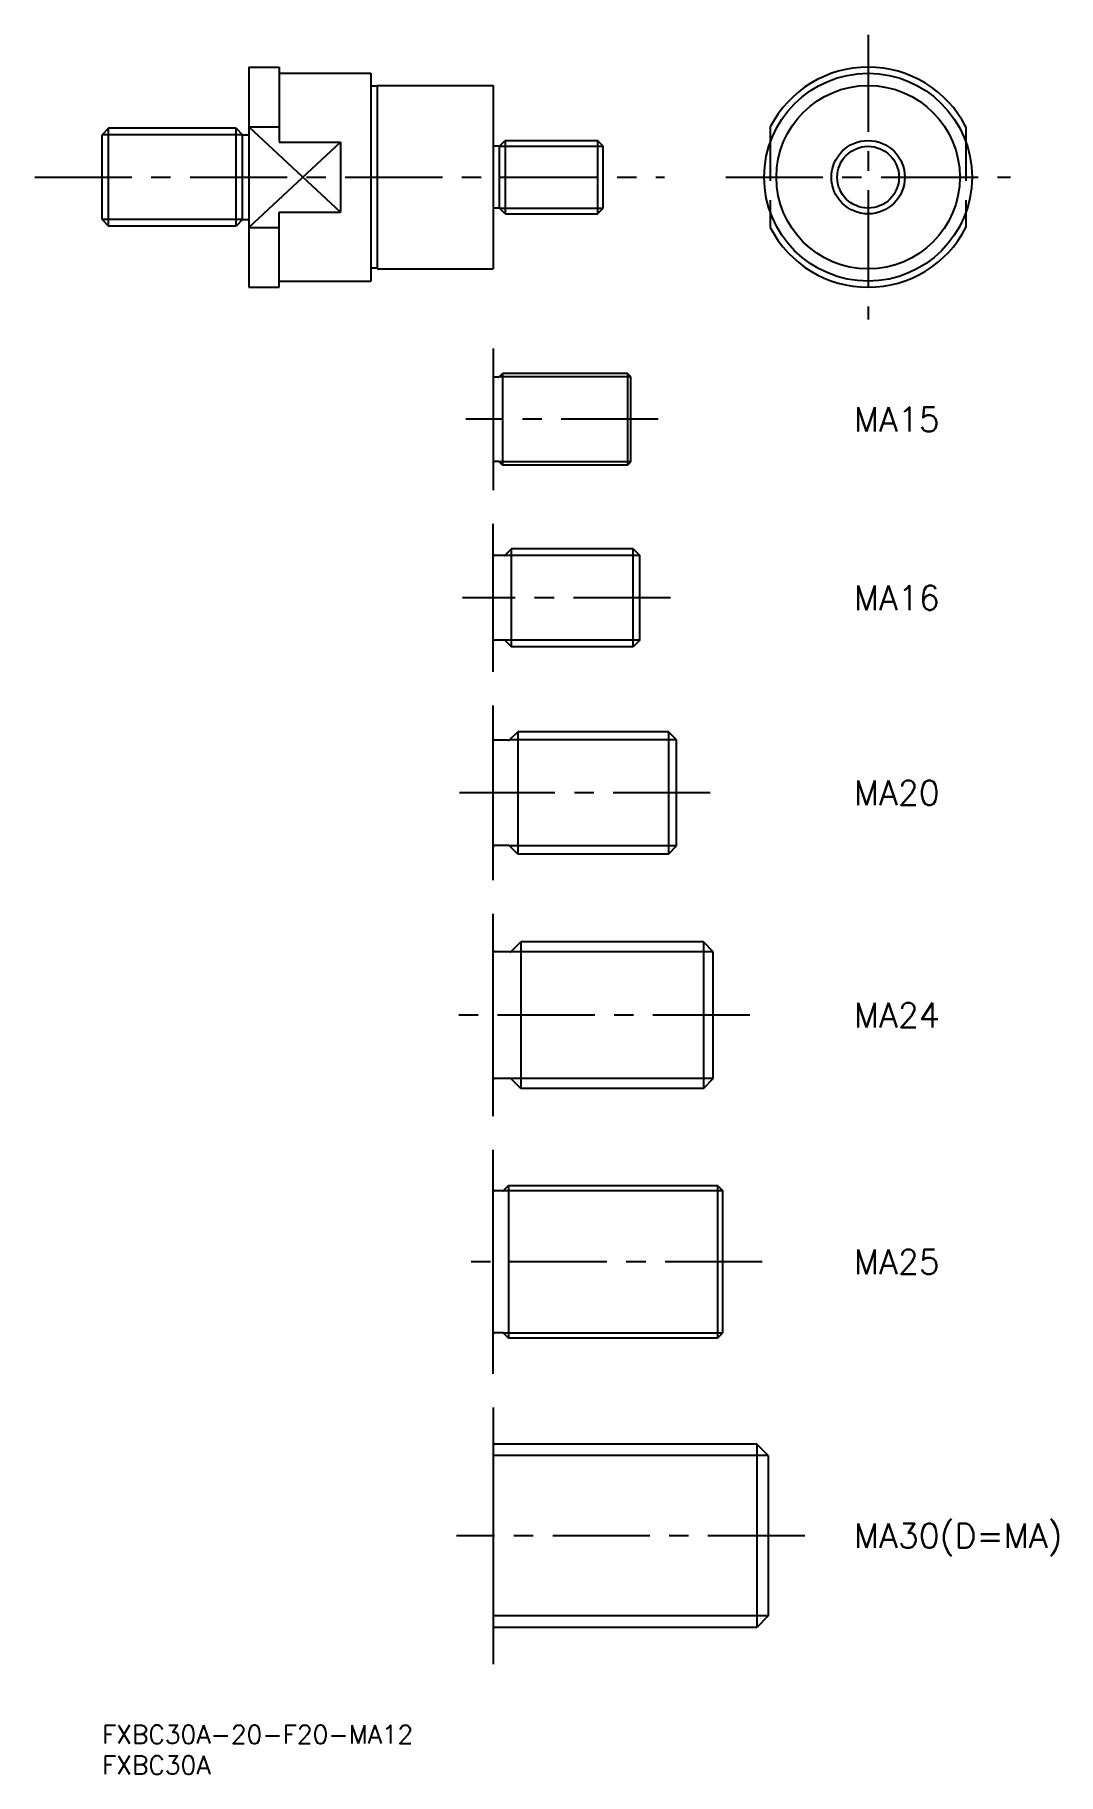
# Model space of a CAD drawing. Extents: x -11 to 156, y -8 to 276.
import ezdxf

# ---------------------------------------------------------------- set-up
doc = ezdxf.new("R2010")
doc.units = 0
doc.header["$LTSCALE"] = 0.5
doc.linetypes.add('CENTER', pattern=[50.8, 31.75, -6.35, 6.35, -6.35])
doc.linetypes.add('DASHED', pattern=[19.05, 12.7, -6.35])
for name, color, linetype in [('MSM_CENTER', 1, 'CENTER'), ('MSM_CONTINUOUS', 7, 'CONTINUOUS'), ('MSM_DASHED', 4, 'DASHED'), ('MSM_NARROW', 5, 'CONTINUOUS'), ('MSM_PART_NUMBER', 7, 'CONTINUOUS')]:
    doc.layers.add(name, color=color, linetype=linetype)
doc.styles.get("Standard").update_dxf_attribs({"font": 'txt.shx', "height": 3, "bigfont": 'bigfont.shx'})

# ---------------------------------------------------------------- blocks, each defined once
blk = doc.blocks.new('*U4')
at = {"layer": 'MSM_PART_NUMBER'}
blk.add_text('FXBC30A-20-F20-MA12', height=3, dxfattribs=at).set_placement((0, -3))
blk = doc.blocks.new('*U5')
at = {"layer": 'MSM_PART_NUMBER'}
blk.add_text('FXBC30A', height=3, dxfattribs=at).set_placement((0, -8))
blk = doc.blocks.new('*U6')
at = {"layer": 'MSM_PART_NUMBER'}
blk.add_text('MA15', height=4, dxfattribs=at).set_placement((122.999952, 211.6))
blk = doc.blocks.new('*U7')
at = {"layer": 'MSM_PART_NUMBER'}
blk.add_text('MA16', height=4, dxfattribs=at).set_placement((122.999952, 182.4))
blk = doc.blocks.new('*U8')
at = {"layer": 'MSM_PART_NUMBER'}
blk.add_text('MA20', height=4, dxfattribs=at).set_placement((122.999952, 150.5))
blk = doc.blocks.new('*U9')
at = {"layer": 'MSM_PART_NUMBER'}
blk.add_text('MA24', height=4, dxfattribs=at).set_placement((122.999952, 114.15))
blk = doc.blocks.new('*U10')
at = {"layer": 'MSM_PART_NUMBER'}
blk.add_text('MA25', height=4, dxfattribs=at).set_placement((122.999952, 73.8))
blk = doc.blocks.new('*U11')
at = {"layer": 'MSM_PART_NUMBER'}
blk.add_text('MA30(D=MA)', height=4, dxfattribs=at).set_placement((122.999952, 29))

msp = doc.modelspace()

# ---------------------------------------------------------------- linework, layer by layer
at = {"layer": 'MSM_CENTER'}
for p, q in [((125.33, 276.49), (125.33, 229.91)), ((-11, 253.2), (92.04, 253.2)), ((102.04, 253.2), (148.62, 253.2)), ((91, 213.6), (59.5, 213.6)), ((93, 184.4), (59, 184.4)), ((99.5, 152.5), (58.5, 152.5)), ((106, 116.15), (58, 116.15)), ((108, 75.8), (57.5, 75.8)), ((115, 31), (58, 31))]:
    msp.add_line(p, q, dxfattribs=at)
at = {"layer": 'MSM_CONTINUOUS'}
for p, q in [((24, 271.2), (24, 235.2)), ((24, 271.2), (29, 271.2)), ((29, 271.2), (29, 258.94)), ((29, 270.2), (44, 270.2)), ((44, 270.2), (44, 236.2)), ((45, 268.1), (44, 268.1)), ((45, 268.2), (64, 268.2)), ((45, 268.2), (45, 238.2)), ((64, 268.2), (64, 238.2)), ((1.08, 261.2), (0, 260.12)), ((0, 246.28), (0, 260.12)), ((21.92, 261.2), (1.08, 261.2)), ((1.08, 245.2), (1.08, 261.2)), ((21.92, 245.2), (21.92, 261.2)), ((21.92, 261.2), (23, 260.12)), ((23, 246.28), (23, 260.12)), ((23, 260.12), (24, 260.12)), ((24, 261.45), (29, 261.45)), ((29, 258.94), (39, 258.94)), ((39, 258.94), (39, 247.46)), ((65, 258.25), (65.95, 259.2)), ((65.95, 259.2), (81.05, 259.2)), ((65.95, 259.2), (65.95, 247.2)), ((82, 258.25), (81.05, 259.2)), ((81.05, 259.2), (81.05, 247.2)), ((109.33, 261.45), (109.33, 258.94)), ((141.33, 261.45), (141.33, 258.94)), ((65, 258.25), (64, 258.25)), ((65, 248.15), (65, 258.25)), ((82, 248.15), (82, 258.25)), ((65, 248.15), (64, 248.15)), ((65.95, 247.2), (65, 248.15)), ((81.05, 247.2), (82, 248.15)), ((0, 246.28), (1.08, 245.2)), ((21.92, 245.2), (1.08, 245.2)), ((23, 246.28), (21.92, 245.2)), ((23, 246.28), (24, 246.28)), ((24, 244.95), (29, 244.95)), ((29, 247.46), (39, 247.46)), ((29, 235.2), (29, 247.46)), ((65.95, 247.2), (81.05, 247.2)), ((109.33, 247.46), (109.33, 244.95)), ((141.33, 247.46), (141.33, 244.95)), ((29, 236.2), (44, 236.2)), ((45, 238.3), (44, 238.3)), ((45, 238.2), (64, 238.2)), ((24, 235.2), (29, 235.2)), ((64, 225.2), (64, 202)), ((64.82, 220.5), (64.2, 220.5)), ((64.96, 220.56), (65.5, 221.1)), ((85.96, 221.1), (65.5, 221.1)), ((65.5, 221.1), (65.5, 206.1)), ((86.5, 220.56), (85.96, 221.1)), ((85.96, 221.1), (85.96, 206.1)), ((86.5, 206.64), (86.5, 220.56)), ((64.82, 206.7), (64.2, 206.7)), ((65.5, 206.1), (64.96, 206.64)), ((85.96, 206.1), (65.5, 206.1)), ((85.96, 206.1), (86.5, 206.64)), ((64, 172.3), (64, 196.5)), ((65.82, 191.3), (64.2, 191.3)), ((67, 192.4), (65.96, 191.36)), ((86.92, 192.4), (67, 192.4)), ((67, 176.4), (67, 192.4)), ((86.92, 176.4), (86.92, 192.4)), ((86.92, 192.4), (88, 191.32)), ((88, 177.48), (88, 191.32)), ((65.82, 177.5), (64.2, 177.5)), ((65.96, 177.44), (67, 176.4)), ((86.92, 176.4), (67, 176.4)), ((88, 177.48), (86.92, 176.4)), ((64, 138.2), (64, 166.8)), ((66.66, 161.16), (68, 162.5)), ((92.65, 162.5), (68, 162.5)), ((68, 162.5), (68, 142.5)), ((94, 161.15), (92.65, 162.5)), ((92.65, 162.5), (92.65, 142.5)), ((66.52, 161.1), (64.2, 161.1)), ((94, 143.85), (94, 161.15)), ((66.52, 143.9), (64.2, 143.9)), ((68, 142.5), (66.66, 143.84)), ((92.65, 142.5), (68, 142.5)), ((92.65, 142.5), (94, 143.85)), ((64, 99.6), (64, 132.7)), ((66.91, 126.56), (68.5, 128.15)), ((98.38, 128.15), (68.5, 128.15)), ((68.5, 128.15), (68.5, 104.15)), ((100, 126.53), (98.38, 128.15)), ((98.38, 128.15), (98.38, 104.15)), ((66.77, 126.5), (64.2, 126.5)), ((100, 105.77), (100, 126.53)), ((66.77, 105.8), (64.2, 105.8)), ((68.5, 104.15), (66.91, 105.74)), ((98.38, 104.15), (100, 105.77)), ((98.38, 104.15), (68.5, 104.15)), ((64, 57.5), (64, 94.1)), ((66.5, 88.3), (65.66, 87.46)), ((66.5, 88.3), (100.69, 88.3)), ((66.5, 88.3), (66.5, 63.3)), ((100.69, 88.3), (101.5, 87.49)), ((100.69, 88.3), (100.69, 63.3)), ((65.52, 87.4), (64.2, 87.4)), ((101.5, 87.49), (101.5, 64.11)), ((65.52, 64.2), (64.2, 64.2)), ((66.5, 63.3), (65.66, 64.14)), ((100.69, 63.3), (66.5, 63.3)), ((100.69, 63.3), (101.5, 64.11)), ((64, 52), (64, 10)), ((107.11, 46), (64, 46)), ((107.11, 46), (107.11, 16)), ((109, 44.11), (107.11, 46)), ((109, 44.11), (109, 17.89)), ((109, 17.89), (107.11, 16)), ((107.11, 16), (64, 16))]:
    msp.add_line(p, q, dxfattribs=at)
for radius in [17, 15, 6]:
    msp.add_circle((125.33, 253.2), radius, dxfattribs=at)
for centre, radius, start, end in [((125.33, 253.2), 18, 27.266, 152.734), ((125.33, 253.2), 18, 207.266, 332.734), ((64.2, 220.7), 0.2, 180, 270), ((64.82, 220.7), 0.2, 270, 315), ((64.2, 206.5), 0.2, 90, 180), ((64.82, 206.5), 0.2, 45, 90), ((64.2, 191.5), 0.2, 180, 270), ((65.82, 191.5), 0.2, 270, 315), ((64.2, 177.3), 0.2, 90, 180), ((65.82, 177.3), 0.2, 45, 90), ((64.2, 161.3), 0.2, 180, 270), ((66.52, 161.3), 0.2, 270, 315), ((64.2, 143.7), 0.2, 90, 180), ((66.52, 143.7), 0.2, 45, 90), ((64.2, 126.7), 0.2, 180, 270), ((66.77, 126.7), 0.2, 270, 315), ((64.2, 105.6), 0.2, 90, 180), ((66.77, 105.6), 0.2, 45, 90), ((64.2, 87.6), 0.2, 180, 270), ((65.52, 87.6), 0.2, 270, 315), ((64.2, 64), 0.2, 90, 180), ((65.52, 64), 0.2, 45, 90)]:
    msp.add_arc(centre, radius, start, end, dxfattribs=at)
at = {"layer": 'MSM_DASHED'}
for p, q in [((109.33, 258.94), (109.33, 247.46)), ((141.33, 258.94), (141.33, 247.46))]:
    msp.add_line(p, q, dxfattribs=at)
at = {"layer": 'MSM_NARROW'}
for p, q in [((23, 260.12), (0, 260.12)), ((24, 261.45), (39, 247.46)), ((39, 258.94), (24, 244.95)), ((65, 258.25), (82, 258.25)), ((65, 248.15), (82, 248.15)), ((23, 246.28), (0, 246.28)), ((86.5, 220.56), (64.96, 220.56)), ((86.5, 206.64), (64.96, 206.64)), ((88, 191.32), (65.9, 191.32)), ((88, 177.48), (65.9, 177.48)), ((94, 161.15), (66.65, 161.15)), ((94, 143.85), (66.65, 143.85)), ((100, 126.53), (66.87, 126.53)), ((100, 105.77), (66.87, 105.77)), ((65.69, 87.49), (101.5, 87.49)), ((101.5, 64.11), (65.69, 64.11)), ((109, 44.11), (64, 44.11)), ((109, 17.89), (64, 17.89))]:
    msp.add_line(p, q, dxfattribs=at)
msp.add_circle((125.33, 253.2), 5.05, dxfattribs=at)

# ---------------------------------------------------------------- block references
at = {"layer": 'MSM_CONTINUOUS'}
for name in ['*U6', '*U7', '*U8', '*U9', '*U10', '*U11', '*U4', '*U5']:
    msp.add_blockref(name, (0, 0), dxfattribs=at)

doc.saveas('drawing.dxf')
